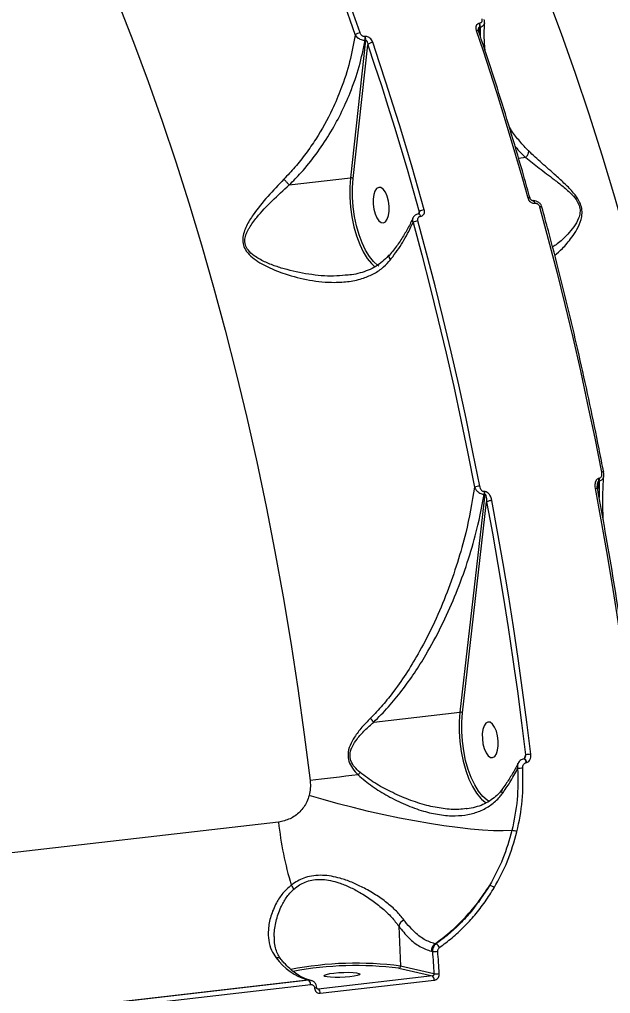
# Model space of a CAD drawing. Header units: millimetres. Extents: x -7447 to 8662, y -5576 to 6370.
# Drawn here: x 2842.2 to 2990.3, y -2007.8 to -1763.7 of the extents above; entities that cross this region are included whole.
import ezdxf

# ---------------------------------------------------------------- set-up
doc = ezdxf.new("R2010")
doc.units = ezdxf.units.MM
doc.layers.add('DiKom', color=7, linetype='Continuous')
doc.layers.add('DIKOM_ОБЪЕКТ', color=7, linetype='Continuous')
doc.styles.add('style1', font='arial.ttf', dxfattribs={"width": 0.8})
doc.dimstyles.new('1-50', dxfattribs={"dimtxt": 300, "dimasz": 200, "dimexe": 100, "dimexo": 0, "dimgap": 100, "dimtad": 1, "dimdec": 0, "dimtxsty": 'style1', "dimcen": 0, "dimclrd": 7, "dimclre": 7, "dimadec": 1, "dimazin": 2, "dimtfac": 1, "dimtdec": 0, "dimtmove": 1, "dimatfit": 3, "dimfxl": 0, "dimlwd": 25, "dimlwe": 18, "dimarcsym": 0})

# ---------------------------------------------------------------- blocks, each defined once
blk = doc.blocks.new('*D10')
at = {"color": 7, "linetype": 'Continuous', "lineweight": 18, "transparency": 16777216}
for p, q in [((-5489.75, 240.8), (-5489.75, 4573.49)), ((4778.18, -2126.78), (4778.18, 4573.49))]:
    blk.add_line(p, q, dxfattribs=at)
at = {"color": 7, "linetype": 'Continuous', "lineweight": 25, "transparency": 16777216}
blk.add_line((4578.18, 4473.49), (-5289.75, 4473.49), dxfattribs=at)
at = {"color": 7, "linetype": 'Continuous', "transparency": 16777216}
for points in [[(-5289.75, 4506.82), (-5289.75, 4440.16), (-5489.75, 4473.49)], [(4578.18, 4506.82), (4578.18, 4440.16), (4778.18, 4473.49)]]:
    blk.add_solid(points, dxfattribs=at)
at = {"layer": 'Defpoints', "color": 0, "linetype": 'Continuous', "transparency": 16777216}
for p in [(-5489.75, 4473.49), (-5489.75, 240.8), (4778.18, -2126.78)]:
    blk.add_point(p, dxfattribs=at)
at = {"color": 0, "linetype": 'Continuous', "lineweight": 15, "transparency": 16777216, "insert": (-777.31, 4726.76), "char_height": 300, "attachment_point": 5, "style": 'style1'}
blk.add_mtext('10300', dxfattribs=at)
blk = doc.blocks.new('*D11')
at = {"color": 7, "linetype": 'Continuous', "lineweight": 18, "transparency": 16777216}
for p, q in [((2045.4, 3512.26), (7772.09, 3512.26)), ((-1858.48, -4091.08), (7772.09, -4091.08))]:
    blk.add_line(p, q, dxfattribs=at)
at = {"color": 7, "linetype": 'Continuous', "lineweight": 25, "transparency": 16777216}
blk.add_line((7672.09, -3891.08), (7672.09, 3312.26), dxfattribs=at)
at = {"color": 7, "linetype": 'Continuous', "transparency": 16777216}
for points in [[(7638.76, 3312.26), (7705.42, 3312.26), (7672.09, 3512.26)], [(7638.76, -3891.08), (7705.42, -3891.08), (7672.09, -4091.08)]]:
    blk.add_solid(points, dxfattribs=at)
at = {"layer": 'Defpoints', "color": 0, "linetype": 'Continuous', "transparency": 16777216}
for p in [(2045.4, 3512.26), (7672.09, 3512.26), (-1858.48, -4091.08)]:
    blk.add_point(p, dxfattribs=at)
at = {"color": 0, "linetype": 'Continuous', "lineweight": 15, "transparency": 16777216, "insert": (7418.92, 3.22), "char_height": 300, "attachment_point": 5, "rotation": 90, "style": 'style1'}
blk.add_mtext('7600', dxfattribs=at)
blk = doc.blocks.new('*D12')
at = {"layer": 'Defpoints', "color": 0, "transparency": 16777216}
for p in [(-7446.93, 5919.72), (-7446.93, 736.93), (6905.53, -2412.68)]:
    blk.add_point(p, dxfattribs=at)
at = {"layer": 'DiKom', "color": 7, "lineweight": 18, "transparency": 16777216}
for p, q in [((-7446.93, 736.93), (-7446.93, 6019.72)), ((6905.53, -2412.68), (6905.53, 6019.72))]:
    blk.add_line(p, q, dxfattribs=at)
at = {"layer": 'DiKom', "color": 7, "lineweight": 25, "transparency": 16777216}
blk.add_line((6705.53, 5919.72), (-7246.93, 5919.72), dxfattribs=at)
at = {"layer": 'DiKom', "color": 7, "transparency": 16777216}
for points in [[(-7246.93, 5953.05), (-7246.93, 5886.39), (-7446.93, 5919.72)], [(6705.53, 5953.05), (6705.53, 5886.39), (6905.53, 5919.72)]]:
    blk.add_solid(points, dxfattribs=at)
at = {"layer": 'DiKom', "color": 0, "transparency": 16777216, "insert": (-918.31, 6173), "char_height": 300, "attachment_point": 5, "style": 'style1'}
blk.add_mtext('14300', dxfattribs=at)
blk = doc.blocks.new('*D13')
at = {"layer": 'Defpoints', "color": 0, "transparency": 16777216}
for p in [(2049.72, 5594.27), (-1141.86, -5576.35), (8561.69, -5576.35)]:
    blk.add_point(p, dxfattribs=at)
at = {"layer": 'DiKom', "color": 7, "lineweight": 18, "transparency": 16777216}
for p, q in [((2049.72, 5594.27), (8661.69, 5594.27)), ((-1141.86, -5576.35), (8661.69, -5576.35))]:
    blk.add_line(p, q, dxfattribs=at)
at = {"layer": 'DiKom', "color": 7, "lineweight": 25, "transparency": 16777216}
blk.add_line((8561.69, 5394.27), (8561.69, -5376.35), dxfattribs=at)
at = {"layer": 'DiKom', "color": 7, "transparency": 16777216}
for points in [[(8528.35, 5394.27), (8595.02, 5394.27), (8561.69, 5594.27)], [(8528.35, -5376.35), (8595.02, -5376.35), (8561.69, -5576.35)]]:
    blk.add_solid(points, dxfattribs=at)
at = {"layer": 'DiKom', "color": 0, "transparency": 16777216, "insert": (8308.52, 8.96), "char_height": 300, "attachment_point": 5, "rotation": 90, "style": 'style1'}
blk.add_mtext('11200', dxfattribs=at)

msp = doc.modelspace()

# ---------------------------------------------------------------- linework, layer by layer
at = {"layer": 'DIKOM_ОБЪЕКТ', "color": 7, "linetype": 'Continuous', "lineweight": 15}
for p, q in [((2957.54, -1764.69), (2957.44, -1764.7)), ((2957.39, -1767.02), (2957.54, -1765.61)), ((2957.54, -1765.61), (2957.64, -1765.59)), ((2957.64, -1765.59), (2957.63, -1767.74)), ((2928.95, -1768.9), (2925.15, -1803.42)), ((2928.85, -1768), (2928.76, -1768.01)), ((2928.86, -1768.92), (2928.95, -1768.9)), ((2925.82, -1803.58), (2929.51, -1770.05)), ((2969.08, -1798.35), (2967.3, -1798.56)), ((2909.82, -1805.19), (2925.15, -1803.42)), ((2970.86, -1809.14), (2970.83, -1809.15)), ((2971.32, -1809.76), (2971.35, -1809.75)), ((2942.4, -1811.91), (2942.19, -1812.47)), ((2942.24, -1812.45), (2942.21, -1812.45)), ((2942.7, -1813.06), (2942.73, -1813.06)), ((2930.6, -1825.09), (2931.39, -1825.77)), ((2987.13, -1881.72), (2987.4, -1879.39)), ((2987.48, -1878.74), (2987.37, -1878.75)), ((2987.4, -1879.39), (2987.51, -1879.38)), ((2987.51, -1879.38), (2987.47, -1883.53)), ((2958.81, -1882.69), (2952.53, -1937.33)), ((2958.78, -1882.05), (2958.67, -1882.06)), ((2958.7, -1882.7), (2958.81, -1882.69)), ((2953.2, -1937.49), (2959.27, -1884.61)), ((2959.27, -1884.61), (2960.16, -1889.4)), ((2930.99, -1939.81), (2952.53, -1937.33)), ((2968.69, -1949.02), (2968.61, -1949.03)), ((2969.02, -1948.02), (2968.64, -1949.03)), ((2969.15, -1949.97), (2969.24, -1949.96)), ((2963.13, -1956.72), (2963.15, -1956.69)), ((2960.01, -1959.75), (2959.62, -1959.52)), ((2907.14, -1964.87), (2594.43, -2000.96)), ((2937.25, -1990.98), (2937.73, -2000.97)), ((2946.58, -1995.42), (2946.33, -1995.36)), ((2945.43, -1997.24), (2945.7, -1997.3)), ((2937.3, -2001.52), (2945.68, -2003.43)), ((2946.08, -2002.88), (2937.73, -2000.97)), ((2945.68, -2003.43), (2917.09, -2006.73)), ((2840.25, -2013), (2914.4, -2004.44)), ((2914.7, -2004.51), (2840.54, -2013.07)), ((2841.03, -2014.12), (2915.19, -2005.56)), ((2914.4, -2004.44), (2914.7, -2004.51)), ((2915.24, -2004.54), (2914.94, -2004.47)), ((2917.58, -2007.79), (2946.17, -2004.49)), ((2917.09, -2006.73), (2916.88, -2006.68)), ((2917.09, -2006.73), (2916.95, -2006.72))]:
    msp.add_line(p, q, dxfattribs=at)
at = {"layer": 'DIKOM_ОБЪЕКТ', "color": 7, "linetype": 'Continuous', "lineweight": 15, "flags": 128}
for points in [[(2927.55, -1767.09), (2924.23, -1757.62), (2920.81, -1748.3), (2917.3, -1739.14), (2913.7, -1730.14), (2910.01, -1721.31), (2906.24, -1712.65), (2902.38, -1704.17), (2898.44, -1695.87)], [(2897.3, -1696.58), (2901.23, -1704.86), (2905.08, -1713.32), (2908.85, -1721.97), (2912.53, -1730.78), (2916.12, -1739.76), (2919.62, -1748.9), (2923.04, -1758.2), (2926.35, -1767.64)], [(3018.6, -1942.49), (3017.14, -1930.93), (3015.52, -1919.41), (3013.76, -1907.93), (3011.85, -1896.5), (3009.78, -1885.13), (3007.58, -1873.84), (3005.23, -1862.64), (3002.73, -1851.53), (3000.1, -1840.52), (2997.33, -1829.64), (2994.43, -1818.87), (2991.4, -1808.25), (2988.24, -1797.77), (2984.95, -1787.44), (2981.54, -1777.29), (2978.01, -1767.3), (2974.36, -1757.5)], [(2867.05, -1759.85), (2870.81, -1769.45), (2874.45, -1779.25), (2877.99, -1789.24), (2881.4, -1799.4), (2884.68, -1809.72), (2887.85, -1820.2), (2890.88, -1830.82), (2893.78, -1841.59), (2896.55, -1852.48), (2899.18, -1863.48), (2901.68, -1874.59), (2904.03, -1885.79), (2906.23, -1897.08), (2908.3, -1908.45), (2910.21, -1919.88), (2911.97, -1931.36), (2913.59, -1942.89), (2915.05, -1954.44)], [(2957.26, -1766.63), (2957.24, -1766.6), (2957.19, -1766.54), (2957.09, -1766.5), (2956.97, -1766.47), (2956.82, -1766.46), (2956.65, -1766.47)], [(2956.65, -1766.47), (2958.37, -1771.59), (2960.05, -1776.74), (2961.71, -1781.94), (2963.34, -1787.17), (2964.94, -1792.43), (2966.51, -1797.73), (2968.06, -1803.07), (2969.57, -1808.43)], [(2943.66, -1811.42), (2942.15, -1806.06), (2940.6, -1800.72), (2939.03, -1795.42), (2937.43, -1790.16), (2935.8, -1784.93), (2934.14, -1779.73), (2932.46, -1774.58), (2930.74, -1769.46)], [(2929.51, -1770.05), (2931.22, -1775.15), (2932.9, -1780.3), (2934.56, -1785.48), (2936.18, -1790.7), (2937.78, -1795.95), (2939.35, -1801.24), (2940.89, -1806.56), (2942.4, -1811.91)], [(2925.15, -1803.42), (2924.99, -1805.77), (2924.99, -1808.23), (2925.17, -1810.74), (2925.52, -1813.23), (2926.02, -1815.66), (2926.68, -1817.96), (2927.47, -1820.09), (2928.37, -1821.98), (2929.37, -1823.61), (2930.43, -1824.92), (2930.6, -1825.09)], [(2932.28, -1825.54), (2932.02, -1825.36), (2930.94, -1824.42), (2929.9, -1823.15), (2928.94, -1821.58), (2928.06, -1819.74), (2927.3, -1817.68), (2926.66, -1815.45), (2926.17, -1813.09), (2925.83, -1810.67), (2925.66, -1808.24), (2925.66, -1805.86), (2925.82, -1803.58)], [(2930.98, -1807.63), (2930.82, -1808.76), (2930.83, -1810.01), (2931, -1811.28), (2931.31, -1812.47), (2931.75, -1813.47), (2932.27, -1814.22), (2932.85, -1814.65), (2933.41, -1814.72), (2933.93, -1814.43), (2934.37, -1813.8), (2934.67, -1812.88), (2934.83, -1811.75), (2934.82, -1810.5), (2934.66, -1809.24), (2934.34, -1808.05), (2933.9, -1807.04), (2933.38, -1806.29), (2932.81, -1805.87), (2932.24, -1805.8), (2931.72, -1806.09), (2931.28, -1806.72), (2930.98, -1807.63)], [(2970.16, -1808.55), (2970.15, -1808.52), (2970.09, -1808.47), (2970, -1808.44), (2969.88, -1808.42), (2969.74, -1808.42), (2969.57, -1808.43)], [(2970.83, -1809.15), (2970.84, -1809.14), (2970.95, -1809.17), (2971.06, -1809.24), (2971.16, -1809.37), (2971.25, -1809.55), (2971.32, -1809.76)], [(2970.86, -1809.14), (2970.87, -1809.14), (2970.98, -1809.16), (2971.08, -1809.24), (2971.19, -1809.37), (2971.28, -1809.55), (2971.35, -1809.75)], [(2973.14, -1810.78), (2973.11, -1810.74), (2973.05, -1810.7), (2972.96, -1810.67), (2972.85, -1810.65), (2972.7, -1810.65), (2972.54, -1810.66)], [(2972.54, -1810.66), (2974.73, -1818.77), (2976.84, -1826.94), (2978.89, -1835.18), (2980.86, -1843.47), (2982.76, -1851.81), (2984.59, -1860.21), (2986.35, -1868.66), (2988.03, -1877.15)], [(2942.21, -1812.45), (2942.22, -1812.45), (2942.33, -1812.47), (2942.44, -1812.55), (2942.54, -1812.68), (2942.63, -1812.85), (2942.7, -1813.06)], [(2942.24, -1812.45), (2942.25, -1812.44), (2942.36, -1812.47), (2942.47, -1812.54), (2942.57, -1812.67), (2942.66, -1812.85), (2942.73, -1813.06)], [(2940.83, -1814.64), (2943, -1822.72), (2945.11, -1830.88), (2947.15, -1839.09), (2949.12, -1847.37), (2951.02, -1855.7), (2952.84, -1864.08), (2954.6, -1872.5), (2956.27, -1880.97)], [(2957.54, -1880.67), (2955.86, -1872.18), (2954.11, -1863.73), (2952.28, -1855.33), (2950.38, -1846.99), (2948.4, -1838.69), (2946.36, -1830.46), (2944.24, -1822.29), (2942.06, -1814.18)], [(2986.48, -1881.3), (2987.93, -1889.16), (2989.32, -1897.05), (2990.64, -1904.97), (2991.9, -1912.92), (2993.09, -1920.88), (2994.21, -1928.86), (2995.27, -1936.86), (2996.26, -1944.86)], [(2970.35, -1947.85), (2969.36, -1939.85), (2968.3, -1931.85), (2967.18, -1923.87), (2965.99, -1915.91), (2964.73, -1907.96), (2963.41, -1900.05), (2962.02, -1892.15), (2960.57, -1884.29)], [(2960.16, -1889.4), (2960.72, -1892.45), (2962.1, -1900.32), (2963.42, -1908.22), (2964.67, -1916.14), (2965.86, -1924.09), (2966.2, -1926.5)], [(2966.2, -1926.5), (2966.98, -1932.05), (2968.03, -1940.03), (2969.02, -1948.02)], [(2952.53, -1937.33), (2952.36, -1939.69), (2952.36, -1942.15), (2952.53, -1944.67), (2952.87, -1947.18), (2953.38, -1949.62), (2954.03, -1951.94), (2954.83, -1954.08), (2955.73, -1955.98), (2956.73, -1957.61), (2957.81, -1958.93), (2957.96, -1959.09)], [(2959.62, -1959.52), (2959.4, -1959.38), (2958.31, -1958.43), (2957.27, -1957.16), (2956.3, -1955.58), (2955.42, -1953.73), (2954.65, -1951.66), (2954.02, -1949.41), (2953.53, -1947.04), (2953.2, -1944.61), (2953.03, -1942.17), (2953.03, -1939.77), (2953.2, -1937.49)], [(2958.35, -1941.64), (2958.19, -1942.77), (2958.2, -1944.02), (2958.36, -1945.29), (2958.68, -1946.47), (2959.12, -1947.48), (2959.64, -1948.23), (2960.21, -1948.65), (2960.78, -1948.72), (2961.3, -1948.43), (2961.73, -1947.8), (2962.04, -1946.89), (2962.2, -1945.76), (2962.19, -1944.51), (2962.02, -1943.24), (2961.71, -1942.05), (2961.27, -1941.05), (2960.74, -1940.3), (2960.17, -1939.87), (2959.61, -1939.8), (2959.08, -1940.1), (2958.65, -1940.72), (2958.35, -1941.64)], [(2968.61, -1949.03), (2968.67, -1949.04), (2968.8, -1949.1), (2968.92, -1949.24), (2969.02, -1949.45), (2969.1, -1949.7), (2969.15, -1949.97)], [(2968.69, -1949.02), (2968.75, -1949.03), (2968.88, -1949.09), (2969, -1949.23), (2969.11, -1949.44), (2969.19, -1949.69), (2969.24, -1949.96)], [(2927.06, -1953.04), (2925.5, -1953.22), (2923.96, -1953.4), (2922.43, -1953.58), (2920.91, -1953.76), (2919.41, -1953.94), (2917.93, -1954.11), (2916.48, -1954.28), (2915.05, -1954.44)], [(2965.61, -1967.02), (2963.45, -1967.08), (2960.98, -1967.03), (2958.23, -1966.88), (2955.22, -1966.62), (2951.98, -1966.25), (2948.55, -1965.79), (2944.95, -1965.23), (2941.23, -1964.59), (2937.42, -1963.86), (2933.56, -1963.05), (2929.68, -1962.18), (2925.83, -1961.24), (2922.04, -1960.26), (2918.35, -1959.24), (2914.8, -1958.18)], [(2957.96, -1959.09), (2958.93, -1959.9), (2959.19, -1960.08)], [(2945.7, -1997.3), (2945.75, -1998), (2945.8, -1998.7), (2945.85, -1999.39), (2945.89, -2000.09), (2945.94, -2000.79), (2945.99, -2001.49), (2946.03, -2002.18), (2946.08, -2002.88)], [(2947.42, -2002.84), (2947.37, -2002.14), (2947.33, -2001.44), (2947.28, -2000.74), (2947.23, -2000.05), (2947.18, -1999.35), (2947.14, -1998.65), (2947.09, -1997.95), (2947.04, -1997.25)], [(2921, -2002.71), (2922.21, -2002.6), (2923.49, -2002.53), (2924.73, -2002.52), (2925.83, -2002.56), (2926.7, -2002.65), (2927.28, -2002.78), (2927.5, -2002.94), (2927.36, -2003.12), (2926.87, -2003.31), (2926.07, -2003.48), (2925.02, -2003.63), (2923.81, -2003.74), (2922.53, -2003.81), (2921.29, -2003.82), (2920.19, -2003.78), (2919.32, -2003.69), (2918.74, -2003.56), (2918.52, -2003.4), (2918.65, -2003.22), (2919.14, -2003.03), (2919.95, -2002.86), (2921, -2002.71)], [(2914.94, -2004.47), (2914.75, -2004.44), (2914.4, -2004.44)]]:
    msp.add_lwpolyline(points, dxfattribs=at)
at = {"layer": 'DIKOM_ОБЪЕКТ', "color": 7, "linetype": 'Continuous', "lineweight": 15}
for centre, radius, start, end in [((2955.38, -1765.39), 2.17, 354.2629, 18.4439), ((2955.48, -1765.38), 2.17, 354.2429, 18.4364), ((2927.74, -1769.06), 1.99, 95.3631, 134.3413), ((2926.7, -1768.7), 2.17, 354.259, 18.4203), ((2926.79, -1768.69), 2.18, 354.282, 18.3972), ((2930.9, -1771.39), 1.93, 94.7717, 136.173), ((2925.29, -1804.34), 0.93, 55.2082, 98.3796), ((2943.86, -1813.83), 2.41, 94.8138, 127.3763), ((2942.3, -1816.75), 2.57, 95.3413, 124.9626), ((2988.27, -1877.96), 0.85, 67.2409, 106.7512), ((2985.26, -1879.17), 2.15, 353.9503, 11.1069), ((2985.37, -1879.15), 2.15, 353.9503, 11.1069), ((2958.03, -1885.45), 4.81, 95.7621, 111.3786), ((2986.74, -1882.11), 0.845, 67.6689, 107.3046), ((2956.56, -1882.48), 2.15, 353.9788, 11.0784), ((2956.66, -1882.47), 2.15, 353.9788, 11.0784), ((2961.03, -1889.07), 4.8, 95.4901, 111.5584), ((2952.67, -1938.23), 0.917, 54.5475, 98.3611), ((2895.52, -1971.6), 47.63, 41.869, 43.3912), ((2979.29, -2026.44), 79.09, 96.4903, 97.4587), ((2911.48, -1938.77), 21.13, 317.5129, 319.6036), ((2969.28, -1975.65), 24.28, 92.2178, 95.2902), ((2963.96, -1957.15), 0.932, 152.5955, 217.0286), ((2993.31, -1955.7), 86.66, 186.0707, 196.749), ((2965.17, -1972.48), 5.48, 71.7977, 85.431), ((2907.78, -1982.99), 3.44, 22.3134, 42.1096), ((2959.3, -1983.7), 3.04, 51.9736, 76.512), ((2939.64, -1991.6), 2.47, 115.9866, 165.4017), ((2947.6, -1997.12), 2.17, 125.8823, 183.1439), ((2945.81, -1997.08), 1.83, 25.0451, 65.2407), ((2906.8, -2000.22), 1.37, 42.2986, 99.7979), ((2918.77, -1989.98), 15.1, 216.0716, 253.1781), ((2946.07, -1989.69), 7.62, 267.2091, 277.2776), ((2926.61, -2085.33), 85.09, 82.4928, 101.1179), ((2926.52, -2083.63), 82.81, 82.5202, 100.9337), ((2937.22, -2001.02), 0.513, 279.8624, 4.5849), ((2945, -2004.39), 1.17, 355.2042, 54.6944), ((2946.55, -1996.15), 6.75, 265.9692, 277.3588), ((2914.02, -2005.46), 1.17, 355.3523, 54.7587), ((2916.17, -2005.31), 1.14, 268.6142, 297.4067), ((2916.41, -2007.69), 1.17, 355.2041, 54.6945)]:
    msp.add_arc(centre, radius, start, end, dxfattribs=at)
for points, knots in [([(2957.44, -1764.7), (2957.38, -1764.71), (2957.17, -1764.75), (2956.86, -1764.93), (2956.61, -1765.31), (2956.5, -1765.84), (2956.6, -1766.25), (2956.65, -1766.47)], [0, 0, 0, 0, 0.07965, 0.275735, 0.470751, 0.71054, 1, 1, 1, 1]), ([(2958.04, -1763.57), (2958.08, -1763.72), (2958.14, -1763.98), (2958.06, -1764.32), (2957.9, -1764.55), (2957.71, -1764.66), (2957.58, -1764.68), (2957.54, -1764.69)], [0, 0, 0, 0, 0.30253, 0.53465, 0.725452, 0.917071, 1, 1, 1, 1]), ([(2957.64, -1765.59), (2957.72, -1765.58), (2957.99, -1765.53), (2958.36, -1765.34), (2958.69, -1765), (2958.74, -1764.7), (2958.77, -1764.55)], [0, 0, 0, 0, 0.125016, 0.411537, 0.686068, 1, 1, 1, 1]), ([(2958.76, -1764.56), (2958.77, -1764.35), (2958.77, -1764.07), (2958.66, -1763.81), (2958.63, -1763.74)], [0, 0, 0, 0, 0.720432, 1, 1, 1, 1]), ([(2958.92, -1771.59), (2958.88, -1771.16), (2958.69, -1769.48), (2958.64, -1767.12), (2958.75, -1765.18), (2958.79, -1764.55)], [0, 0, 0, 0, 0.187748, 0.737375, 1, 1, 1, 1]), ([(2928.76, -1768.01), (2928.67, -1768.01), (2928.5, -1768.02), (2928.23, -1767.91), (2927.97, -1767.74), (2927.74, -1767.48), (2927.61, -1767.24), (2927.56, -1767.11), (2927.55, -1767.09)], [0, 0, 0, 0, 0.167373, 0.334487, 0.509074, 0.713064, 0.95766, 1, 1, 1, 1]), ([(2957.27, -1766.63), (2957.26, -1766.61), (2957.21, -1766.49), (2957.2, -1766.35), (2957.21, -1766.29), (2957.21, -1766.28)], [0, 0, 0, 0, 0.141848, 0.850553, 1, 1, 1, 1]), ([(2957.21, -1766.28), (2957.23, -1766.18), (2957.25, -1766), (2957.32, -1765.8), (2957.41, -1765.68), (2957.47, -1765.62), (2957.52, -1765.61), (2957.54, -1765.61)], [0, 0, 0, 0, 0.348412, 0.663517, 0.793843, 0.913209, 1, 1, 1, 1]), ([(2970.16, -1808.55), (2969.64, -1806.7), (2968.14, -1801.33), (2965.56, -1792.54), (2962.39, -1782.24), (2959.61, -1773.61), (2957.87, -1768.45), (2957.26, -1766.63)], [0, 0, 0, 0, 0.129323, 0.375056, 0.620794, 0.866545, 1, 1, 1, 1]), ([(2926.35, -1767.64), (2925.94, -1769.88), (2925.1, -1774.39), (2923.06, -1780.64), (2920.3, -1787.14), (2917.3, -1792.58), (2914.03, -1797.33), (2911.37, -1800.72), (2909.41, -1802.78), (2908.46, -1803.77)], [0, 0, 0, 0, 0.17387, 0.350138, 0.488059, 0.692272, 0.797115, 0.901939, 1, 1, 1, 1]), ([(2909.82, -1805.19), (2910.82, -1804.18), (2913.23, -1801.74), (2916.62, -1797.51), (2919.94, -1792.56), (2922.79, -1787.4), (2925.32, -1781.72), (2927.48, -1775.53), (2928.4, -1771.12), (2928.86, -1768.92)], [0, 0, 0, 0, 0.099975, 0.239901, 0.380319, 0.520384, 0.660147, 0.830069, 1, 1, 1, 1]), ([(2926.35, -1767.64), (2926.37, -1767.67), (2926.48, -1767.86), (2926.77, -1768.19), (2927.27, -1768.54), (2927.8, -1768.78), (2928.34, -1768.92), (2928.69, -1768.92), (2928.86, -1768.92)], [0, 0, 0, 0, 0.039104, 0.268308, 0.466409, 0.643649, 0.81992, 1, 1, 1, 1]), ([(2930.74, -1769.46), (2930.73, -1769.43), (2930.65, -1769.21), (2930.45, -1768.84), (2930.08, -1768.43), (2929.67, -1768.16), (2929.26, -1768), (2928.99, -1768), (2928.85, -1768)], [0, 0, 0, 0, 0.039238, 0.287285, 0.495188, 0.671006, 0.835334, 1, 1, 1, 1]), ([(2928.95, -1768.9), (2928.98, -1768.9), (2929.02, -1768.91), (2929.12, -1768.95), (2929.23, -1769.07), (2929.34, -1769.29), (2929.44, -1769.6), (2929.49, -1769.87), (2929.51, -1770.03), (2929.51, -1770.05)], [0, 0, 0, 0, 0.055245, 0.109724, 0.243544, 0.417535, 0.65178, 0.95183, 1, 1, 1, 1]), ([(2969.83, -1796.69), (2969.63, -1796.5), (2968.64, -1795.53), (2967.04, -1793.62), (2965.54, -1791.74), (2964.96, -1790.58), (2964.89, -1790.44)], [0, 0, 0, 0, 0.103737, 0.521962, 0.940254, 1, 1, 1, 1]), ([(2966.39, -1795.45), (2966.44, -1795.52), (2967.22, -1796.59), (2968.18, -1797.5), (2969.08, -1798.35)], [0, 0, 0, 0, 0.062476, 1, 1, 1, 1]), ([(2969.08, -1798.35), (2969.22, -1798.18), (2969.51, -1797.83), (2969.75, -1797.3), (2969.83, -1796.92), (2969.83, -1796.74), (2969.83, -1796.69)], [0, 0, 0, 0, 0.325251, 0.650514, 0.892591, 1, 1, 1, 1]), ([(2969.08, -1798.35), (2969.08, -1798.35), (2969.08, -1798.35), (2969.08, -1798.35), (2969.08, -1798.35), (2969.08, -1798.35)], [0, 0, 0, 0, 0.268441, 0.694837, 1, 1, 1, 1]), ([(2969.08, -1798.35), (2970.18, -1799.23), (2972.41, -1800.99), (2975.65, -1803.4), (2978.45, -1805.58), (2980.48, -1807.35), (2981.95, -1809.11), (2982.66, -1810.73), (2982.73, -1812.23), (2982.23, -1813.98), (2981.1, -1815.79), (2979.23, -1817.98), (2977.36, -1819.76), (2976.18, -1820.51), (2975.79, -1820.75)], [0, 0, 0, 0, 0.129741, 0.261581, 0.337788, 0.415258, 0.469428, 0.508626, 0.547799, 0.595342, 0.682193, 0.77151, 0.926332, 1, 1, 1, 1]), ([(2976.33, -1822.81), (2976.97, -1822.3), (2978.3, -1821.23), (2980.29, -1818.86), (2981.93, -1816.38), (2982.89, -1814.35), (2983.26, -1812.39), (2983.1, -1810.72), (2982.37, -1808.94), (2980.93, -1806.97), (2978.92, -1804.93), (2976.21, -1802.46), (2973.04, -1799.7), (2970.91, -1797.7), (2969.83, -1796.69)], [0, 0, 0, 0, 0.132613, 0.27715, 0.358213, 0.440824, 0.486974, 0.526252, 0.565758, 0.61863, 0.689305, 0.761849, 0.879824, 1, 1, 1, 1]), ([(2908.46, -1803.77), (2907.1, -1805.19), (2904.34, -1808.06), (2901.19, -1811.97), (2899.29, -1815), (2898.43, -1817.04), (2898.09, -1818.65), (2898.25, -1820.3), (2899.09, -1821.97), (2900.56, -1823.44), (2902.43, -1824.73), (2905.16, -1826.16), (2909.29, -1827.79), (2913.89, -1828.94), (2918.03, -1829.51), (2921.38, -1829.67), (2924.92, -1829.45), (2928.26, -1828.7), (2931.15, -1827.45), (2933.42, -1825.92), (2934.62, -1824.58), (2935.16, -1823.97)], [0, 0, 0, 0, 0.091327, 0.184875, 0.239018, 0.266436, 0.294652, 0.321054, 0.347516, 0.383036, 0.418293, 0.45363, 0.526835, 0.62593, 0.677093, 0.72824, 0.790388, 0.854061, 0.904638, 0.956679, 1, 1, 1, 1]), ([(2908.46, -1803.77), (2908.51, -1803.82), (2908.67, -1803.98), (2908.99, -1804.31), (2909.43, -1804.77), (2909.69, -1805.05), (2909.82, -1805.19)], [0, 0, 0, 0, 0.107491, 0.349476, 0.674778, 1, 1, 1, 1]), ([(2924.58, -1827.77), (2923.63, -1827.87), (2920.67, -1828.19), (2915.49, -1827.81), (2910.35, -1826.77), (2906.39, -1825.6), (2903.59, -1824.5), (2901.24, -1823.17), (2899.56, -1821.72), (2898.74, -1820.22), (2898.65, -1818.76), (2899.04, -1817.39), (2899.51, -1816.47), (2900.32, -1815.08), (2902.13, -1812.69), (2905.47, -1809.11), (2908.37, -1806.5), (2909.82, -1805.19)], [0, 0, 0, 0, 0.062543, 0.194737, 0.32712, 0.389167, 0.45125, 0.512803, 0.556402, 0.587833, 0.619185, 0.650955, 0.682929, 0.68816, 0.757692, 0.878819, 1, 1, 1, 1]), ([(2909.82, -1805.19), (2909.82, -1805.19), (2909.82, -1805.19), (2909.82, -1805.19), (2909.82, -1805.19), (2909.82, -1805.19)], [0, 0, 0, 0, 0.42319, 0.758529, 1, 1, 1, 1]), ([(2969.57, -1808.43), (2969.62, -1808.57), (2969.72, -1808.87), (2970.03, -1809.27), (2970.43, -1809.58), (2970.88, -1809.76), (2971.17, -1809.76), (2971.32, -1809.76)], [0, 0, 0, 0, 0.189017, 0.404571, 0.606869, 0.803365, 1, 1, 1, 1]), ([(2970.83, -1809.15), (2970.83, -1809.15), (2970.82, -1809.15), (2970.75, -1809.15), (2970.65, -1809.12), (2970.52, -1809.05), (2970.38, -1808.94), (2970.26, -1808.78), (2970.18, -1808.64), (2970.17, -1808.57), (2970.17, -1808.55)], [0, 0, 0, 0, 0.014322, 0.161861, 0.282456, 0.408757, 0.560717, 0.735932, 0.938744, 1, 1, 1, 1]), ([(2973.12, -1810.78), (2973.06, -1810.59), (2972.91, -1810.14), (2972.41, -1809.58), (2971.75, -1809.22), (2971.2, -1809.09), (2970.92, -1809.15), (2970.87, -1809.16)], [0, 0, 0, 0, 0.199374, 0.46635, 0.711871, 0.941601, 1, 1, 1, 1]), ([(2971.35, -1809.75), (2971.45, -1809.75), (2971.65, -1809.75), (2971.95, -1809.88), (2972.23, -1810.09), (2972.44, -1810.36), (2972.51, -1810.57), (2972.54, -1810.66)], [0, 0, 0, 0, 0.195156, 0.390017, 0.593208, 0.811085, 1, 1, 1, 1]), ([(2988.6, -1877.18), (2988.22, -1875.22), (2987.11, -1869.54), (2985.18, -1860.2), (2982.76, -1849.19), (2980.22, -1838.26), (2977.55, -1827.44), (2975.18, -1818.28), (2973.68, -1812.76), (2973.14, -1810.78)], [0, 0, 0, 0, 0.086465, 0.250752, 0.415043, 0.579337, 0.743631, 0.907928, 1, 1, 1, 1]), ([(2940.8, -1813.48), (2940.76, -1813.57), (2940.38, -1814.52), (2939.4, -1816.35), (2937.84, -1818.95), (2936.35, -1821.11), (2935.3, -1822.37), (2934.96, -1822.79)], [0, 0, 0, 0, 0.030476, 0.308622, 0.586885, 0.864975, 1, 1, 1, 1]), ([(2940.82, -1813.49), (2940.76, -1813.66), (2940.64, -1814.02), (2940.76, -1814.43), (2940.83, -1814.64)], [0, 0, 0, 0, 0.486041, 1, 1, 1, 1]), ([(2942.22, -1812.46), (2942.03, -1812.5), (2941.63, -1812.57), (2941.12, -1812.94), (2940.91, -1813.31), (2940.82, -1813.49)], [0, 0, 0, 0, 0.301872, 0.671675, 1, 1, 1, 1]), ([(2942.06, -1814.18), (2942.04, -1814.06), (2942, -1813.82), (2942.09, -1813.48), (2942.28, -1813.22), (2942.51, -1813.09), (2942.65, -1813.07), (2942.7, -1813.06)], [0, 0, 0, 0, 0.233623, 0.467317, 0.695541, 0.908788, 1, 1, 1, 1]), ([(2942.33, -1812.37), (2942.33, -1812.37), (2942.32, -1812.42), (2942.28, -1812.42), (2942.3, -1812.45), (2942.24, -1812.44), (2942.24, -1812.44)], [0, 0, 0, 0, 0.037627, 0.487612, 0.979482, 1, 1, 1, 1]), ([(2942.4, -1811.91), (2942.4, -1812), (2942.4, -1812.16), (2942.35, -1812.31), (2942.33, -1812.37)], [0, 0, 0, 0, 0.575187, 1, 1, 1, 1]), ([(2942.73, -1813.06), (2942.79, -1813.05), (2943.01, -1813.01), (2943.34, -1812.83), (2943.63, -1812.45), (2943.75, -1811.96), (2943.69, -1811.6), (2943.66, -1811.42)], [0, 0, 0, 0, 0.093218, 0.303905, 0.530278, 0.765201, 1, 1, 1, 1]), ([(2935.16, -1823.97), (2935.36, -1823.71), (2936.62, -1822.08), (2938.74, -1818.96), (2940.12, -1816.1), (2940.83, -1814.64)], [0, 0, 0, 0, 0.084993, 0.533483, 1, 1, 1, 1]), ([(2934.84, -1822.68), (2934.76, -1822.79), (2934.26, -1823.44), (2933.16, -1824.44), (2931.51, -1825.65), (2929.63, -1826.61), (2927.6, -1827.29), (2925.89, -1827.67), (2924.86, -1827.78), (2924.58, -1827.81)], [0, 0, 0, 0, 0.034985, 0.209047, 0.389272, 0.572477, 0.753715, 0.933939, 1, 1, 1, 1]), ([(2935.16, -1823.97), (2935.15, -1823.95), (2935.04, -1823.78), (2934.89, -1823.44), (2934.84, -1823.04), (2934.95, -1822.87), (2935.01, -1822.79)], [0, 0, 0, 0, 0.045081, 0.363546, 0.706244, 1, 1, 1, 1]), ([(2988.03, -1877.15), (2988.06, -1877.43), (2988.11, -1877.84), (2987.98, -1878.31), (2987.83, -1878.56), (2987.65, -1878.7), (2987.53, -1878.73), (2987.48, -1878.74)], [0, 0, 0, 0, 0.429934, 0.625823, 0.788147, 0.905201, 1, 1, 1, 1]), ([(2987.37, -1878.75), (2987.28, -1878.77), (2987.09, -1878.82), (2986.81, -1879.04), (2986.57, -1879.45), (2986.38, -1880.17), (2986.4, -1880.83), (2986.48, -1881.25), (2986.48, -1881.3)], [0, 0, 0, 0, 0.093347, 0.208715, 0.372104, 0.579285, 0.953633, 1, 1, 1, 1]), ([(2987.02, -1880.46), (2987.02, -1880.43), (2987.03, -1880.24), (2987.09, -1879.94), (2987.19, -1879.63), (2987.28, -1879.46), (2987.35, -1879.4), (2987.38, -1879.4), (2987.4, -1879.39)], [0, 0, 0, 0, 0.083436, 0.490584, 0.764128, 0.911065, 0.956169, 1, 1, 1, 1]), ([(2987.51, -1879.38), (2987.61, -1879.36), (2987.85, -1879.31), (2988.19, -1879.11), (2988.48, -1878.78), (2988.65, -1878.41), (2988.64, -1878.16), (2988.63, -1878.09)], [0, 0, 0, 0, 0.163697, 0.358938, 0.608363, 0.882956, 1, 1, 1, 1]), ([(2988.55, -1889.53), (2988.55, -1889.48), (2988.4, -1887.71), (2988.4, -1884.16), (2988.43, -1880.39), (2988.61, -1878.36), (2988.63, -1878.09)], [0, 0, 0, 0, 0.013908, 0.475277, 0.930194, 1, 1, 1, 1]), ([(2988.65, -1878.08), (2988.66, -1878.03), (2988.7, -1877.73), (2988.63, -1877.43), (2988.57, -1877.18)], [0, 0, 0, 0, 0.17855, 1, 1, 1, 1]), ([(2956.27, -1880.97), (2955.61, -1884.77), (2954.52, -1891.07), (2952.02, -1899.84), (2949.42, -1907.33), (2946.29, -1914.77), (2942.92, -1921.4), (2939.49, -1927.18), (2936.38, -1931.68), (2933.27, -1935.62), (2931.18, -1937.79), (2930.13, -1938.88)], [0, 0, 0, 0, 0.186753, 0.309731, 0.432702, 0.558511, 0.684284, 0.774009, 0.864308, 0.931893, 1, 1, 1, 1]), ([(2956.27, -1880.97), (2956.4, -1881.22), (2956.64, -1881.7), (2957.22, -1882.25), (2957.79, -1882.56), (2958.27, -1882.71), (2958.55, -1882.71), (2958.7, -1882.7)], [0, 0, 0, 0, 0.270476, 0.533558, 0.718185, 0.855278, 1, 1, 1, 1]), ([(2958.67, -1882.06), (2958.6, -1882.06), (2958.45, -1882.06), (2958.21, -1881.94), (2957.94, -1881.67), (2957.69, -1881.23), (2957.59, -1880.86), (2957.54, -1880.67)], [0, 0, 0, 0, 0.120575, 0.240631, 0.416779, 0.694938, 1, 1, 1, 1]), ([(2987.06, -1881.33), (2987.05, -1881.27), (2986.99, -1880.97), (2987, -1880.69), (2987.02, -1880.45)], [0, 0, 0, 0, 0.200189, 1, 1, 1, 1]), ([(2996.82, -1944.8), (2996.57, -1942.8), (2995.87, -1936.98), (2994.6, -1927.37), (2992.96, -1915.99), (2991.18, -1904.66), (2989.3, -1893.56), (2987.9, -1885.8), (2987.14, -1881.8), (2987.06, -1881.33)], [0, 0, 0, 0, 0.093998, 0.272591, 0.451187, 0.629786, 0.808381, 0.97758, 1, 1, 1, 1]), ([(2930.99, -1939.81), (2932.24, -1938.57), (2934.74, -1936.08), (2938.1, -1931.92), (2941.23, -1927.54), (2944.59, -1922.17), (2948.02, -1915.81), (2951.36, -1908.41), (2954.19, -1900.82), (2956.83, -1892.22), (2958.02, -1886.17), (2958.7, -1882.7)], [0, 0, 0, 0, 0.079268, 0.158593, 0.240589, 0.322609, 0.447232, 0.571894, 0.699864, 0.82784, 1, 1, 1, 1]), ([(2960.57, -1884.29), (2960.5, -1883.98), (2960.35, -1883.39), (2959.93, -1882.68), (2959.49, -1882.26), (2959.12, -1882.06), (2958.89, -1882.05), (2958.78, -1882.05)], [0, 0, 0, 0, 0.304763, 0.587629, 0.766448, 0.882827, 1, 1, 1, 1]), ([(2958.81, -1882.69), (2958.82, -1882.69), (2958.86, -1882.69), (2958.91, -1882.73), (2959.02, -1882.86), (2959.23, -1883.47), (2959.25, -1884.1), (2959.27, -1884.61)], [0, 0, 0, 0, 0.024014, 0.053536, 0.107161, 0.279523, 1, 1, 1, 1]), ([(2930.13, -1938.88), (2929.42, -1939.62), (2927.99, -1941.09), (2926.25, -1943.34), (2924.97, -1945.61), (2924.42, -1947.71), (2924.7, -1949.75), (2925.61, -1951.5), (2926.56, -1952.51), (2927.06, -1953.04)], [0, 0, 0, 0, 0.183641, 0.369221, 0.509059, 0.652192, 0.750846, 0.870208, 1, 1, 1, 1]), ([(2927.57, -1952.46), (2927.07, -1952), (2926.12, -1951.14), (2925.19, -1949.59), (2924.95, -1947.86), (2925.29, -1946.66), (2925.9, -1945.35), (2926.92, -1943.82), (2928.75, -1941.81), (2930.24, -1940.48), (2930.99, -1939.81)], [0, 0, 0, 0, 0.129801, 0.245139, 0.338471, 0.455806, 0.477248, 0.617745, 0.80763, 1, 1, 1, 1]), ([(2969.24, -1949.96), (2969.34, -1949.94), (2969.56, -1949.89), (2969.88, -1949.65), (2970.18, -1949.22), (2970.38, -1948.59), (2970.36, -1948.11), (2970.35, -1947.85)], [0, 0, 0, 0, 0.120589, 0.278328, 0.470543, 0.720873, 1, 1, 1, 1]), ([(2967.12, -1950.15), (2967.09, -1950.2), (2966.69, -1951.09), (2965.71, -1952.84), (2964.37, -1954.98), (2963.42, -1956.26), (2963.1, -1956.69)], [0, 0, 0, 0, 0.023389, 0.411481, 0.800836, 1, 1, 1, 1]), ([(2967.18, -1950.15), (2967.16, -1950.19), (2967.02, -1950.41), (2966.96, -1950.87), (2967.02, -1951.29), (2967.04, -1951.47)], [0, 0, 0, 0, 0.120076, 0.601413, 1, 1, 1, 1]), ([(2968.61, -1949.05), (2968.45, -1949.08), (2968.1, -1949.13), (2967.64, -1949.46), (2967.32, -1949.81), (2967.22, -1950.07), (2967.19, -1950.15)], [0, 0, 0, 0, 0.252853, 0.556899, 0.871955, 1, 1, 1, 1]), ([(2968.34, -1951.39), (2968.35, -1951.22), (2968.35, -1950.88), (2968.51, -1950.45), (2968.73, -1950.16), (2968.96, -1950.01), (2969.1, -1949.98), (2969.15, -1949.97)], [0, 0, 0, 0, 0.273401, 0.539259, 0.738651, 0.898846, 1, 1, 1, 1]), ([(2968.84, -1948.75), (2968.83, -1948.79), (2968.81, -1948.87), (2968.75, -1948.96), (2968.69, -1949.02), (2968.67, -1949.03), (2968.68, -1949.02), (2968.69, -1949.02), (2968.69, -1949.02)], [0, 0, 0, 0, 0.164614, 0.406663, 0.588223, 0.74322, 0.918338, 1, 1, 1, 1]), ([(2969.02, -1948.02), (2969, -1948.17), (2968.97, -1948.42), (2968.88, -1948.66), (2968.84, -1948.75)], [0, 0, 0, 0, 0.639946, 1, 1, 1, 1]), ([(2954.17, -1961.5), (2953.56, -1961.58), (2951.7, -1961.82), (2948.37, -1961.55), (2944.14, -1960.74), (2939.68, -1959.29), (2935.32, -1957.36), (2931.18, -1955.15), (2928.78, -1953.36), (2927.57, -1952.46)], [0, 0, 0, 0, 0.070119, 0.214859, 0.363445, 0.528296, 0.69697, 0.847086, 1, 1, 1, 1]), ([(2963.22, -1957.71), (2963.87, -1956.79), (2965.34, -1954.72), (2966.44, -1952.63), (2967.04, -1951.47)], [0, 0, 0, 0, 0.445125, 1, 1, 1, 1]), ([(2967.04, -1951.47), (2967.09, -1954.07), (2967.2, -1959.32), (2966.14, -1964.43), (2965.61, -1967.02)], [0, 0, 0, 0, 0.493846, 1, 1, 1, 1]), ([(2966.88, -1967.28), (2967.42, -1964.7), (2968.5, -1959.47), (2968.39, -1954.1), (2968.34, -1951.39)], [0, 0, 0, 0, 0.493834, 1, 1, 1, 1]), ([(2915.05, -1954.44), (2915.05, -1954.5), (2915.13, -1955.15), (2915.16, -1956.42), (2914.92, -1957.59), (2914.8, -1958.18)], [0, 0, 0, 0, 0.046817, 0.514307, 1, 1, 1, 1]), ([(2927.06, -1953.04), (2928.22, -1954.03), (2930.54, -1956.01), (2934.61, -1958.43), (2938.91, -1960.58), (2943.29, -1962.16), (2947.49, -1963.11), (2951.24, -1963.4), (2954.63, -1963.07), (2957.64, -1962.2), (2960.34, -1960.7), (2962.15, -1959.09), (2963.01, -1957.98), (2963.22, -1957.71)], [0, 0, 0, 0, 0.103676, 0.207539, 0.320574, 0.43354, 0.533814, 0.634003, 0.718488, 0.802913, 0.88796, 0.972928, 1, 1, 1, 1]), ([(2963.13, -1956.67), (2963.01, -1956.85), (2962.53, -1957.54), (2961.5, -1958.53), (2960.03, -1959.65), (2958.34, -1960.55), (2956.44, -1961.17), (2955.04, -1961.5), (2954.25, -1961.55), (2954.18, -1961.55)], [0, 0, 0, 0, 0.060378, 0.231216, 0.409919, 0.596295, 0.787884, 0.982116, 1, 1, 1, 1]), ([(2914.8, -1958.18), (2914.62, -1958.73), (2914.12, -1960.27), (2912.54, -1962.41), (2910.07, -1964.24), (2908.13, -1964.66), (2907.14, -1964.87)], [0, 0, 0, 0, 0.152968, 0.428372, 0.711441, 1, 1, 1, 1]), ([(2965.61, -1967.02), (2964.93, -1969.4), (2963.56, -1974.21), (2961.2, -1978.55), (2960.01, -1980.75)], [0, 0, 0, 0, 0.49416, 1, 1, 1, 1]), ([(2961.17, -1981.31), (2962.36, -1979.12), (2964.77, -1974.68), (2966.17, -1969.77), (2966.88, -1967.28)], [0, 0, 0, 0, 0.494173, 1, 1, 1, 1]), ([(2938.56, -1989.38), (2937.96, -1988.65), (2936.77, -1987.2), (2934.32, -1985.07), (2931.48, -1983.04), (2928.49, -1981.31), (2925.49, -1979.92), (2922.84, -1978.99), (2920.37, -1978.41), (2918.14, -1978.16), (2915.94, -1978.26), (2913.37, -1978.83), (2911.53, -1979.78), (2910.49, -1980.56), (2910.33, -1980.68)], [0, 0, 0, 0, 0.110102, 0.220217, 0.329285, 0.438311, 0.524962, 0.611517, 0.675341, 0.739096, 0.803994, 0.86889, 0.979731, 1, 1, 1, 1]), ([(2910.96, -1981.68), (2911.11, -1981.56), (2912.05, -1980.77), (2913.67, -1979.85), (2915.92, -1979.28), (2917.28, -1979.21), (2918.71, -1979.27), (2920.21, -1979.48), (2922.49, -1980.12), (2924.97, -1981.13), (2927.76, -1982.59), (2930.57, -1984.41), (2933.22, -1986.51), (2935.55, -1988.72), (2936.68, -1990.22), (2937.25, -1990.98)], [0, 0, 0, 0, 0.020101, 0.128728, 0.185271, 0.244007, 0.254865, 0.316794, 0.380591, 0.466422, 0.554635, 0.663827, 0.77617, 0.886557, 1, 1, 1, 1]), ([(2910.33, -1980.68), (2909.59, -1981.33), (2908.1, -1982.65), (2906.4, -1985.36), (2905.1, -1988.45), (2904.49, -1991.66), (2904.59, -1994.53), (2905.21, -1996.93), (2906.14, -1998.26), (2906.56, -1998.87)], [0, 0, 0, 0, 0.128152, 0.256741, 0.426815, 0.596878, 0.737308, 0.877573, 1, 1, 1, 1]), ([(2906.14, -1994.38), (2906.11, -1993.96), (2905.98, -1992.46), (2906.46, -1989.68), (2907.51, -1986.53), (2908.98, -1983.74), (2910.29, -1982.37), (2910.96, -1981.68)], [0, 0, 0, 0, 0.098758, 0.355036, 0.618038, 0.806348, 1, 1, 1, 1]), ([(2946.33, -1995.36), (2947.58, -1994.43), (2950.11, -1992.55), (2953.66, -1989.12), (2957.05, -1985.23), (2959.02, -1982.25), (2960.01, -1980.75)], [0, 0, 0, 0, 0.237387, 0.477161, 0.737012, 1, 1, 1, 1]), ([(2960.01, -1980.75), (2958.54, -1982.99), (2956.31, -1986.4), (2952.66, -1990.33), (2949.73, -1993.07), (2947.62, -1994.64), (2946.58, -1995.42)], [0, 0, 0, 0, 0.395165, 0.598672, 0.802184, 1, 1, 1, 1]), ([(2947.47, -1996.3), (2948.53, -1995.51), (2950.65, -1993.92), (2953.6, -1991.18), (2956.36, -1988.18), (2958.93, -1984.9), (2960.43, -1982.5), (2961.17, -1981.31)], [0, 0, 0, 0, 0.197687, 0.395385, 0.593089, 0.796545, 1, 1, 1, 1]), ([(2946.33, -1995.36), (2945.44, -1995.06), (2943.63, -1994.46), (2941.25, -1992.54), (2939.56, -1990.7), (2938.79, -1989.67), (2938.56, -1989.38)], [0, 0, 0, 0, 0.336238, 0.682234, 0.908789, 1, 1, 1, 1]), ([(2937.25, -1990.98), (2938.09, -1992), (2939.8, -1994.09), (2942.57, -1996.27), (2944.47, -1996.91), (2945.43, -1997.24)], [0, 0, 0, 0, 0.317526, 0.653917, 1, 1, 1, 1]), ([(2907.81, -1999.3), (2907.81, -1999.3), (2907.46, -1998.94), (2906.99, -1998.11), (2906.42, -1996.75), (2906.13, -1995.49), (2906.11, -1994.66), (2906.11, -1994.41)], [0, 0, 0, 0, 0.007024, 0.27771, 0.566581, 0.868443, 1, 1, 1, 1]), ([(2946.58, -1995.42), (2946.53, -1995.45), (2946.32, -1995.61), (2946, -1996), (2945.72, -1996.62), (2945.71, -1997.08), (2945.7, -1997.3)], [0, 0, 0, 0, 0.080665, 0.387067, 0.693507, 1, 1, 1, 1]), ([(2947.04, -1997.25), (2947.04, -1997.14), (2947.04, -1996.91), (2947.18, -1996.59), (2947.34, -1996.4), (2947.44, -1996.32), (2947.47, -1996.3)], [0, 0, 0, 0, 0.306811, 0.613399, 0.919478, 1, 1, 1, 1]), ([(2914.94, -2004.47), (2914.72, -2004.41), (2914.03, -2004.23), (2912.85, -2003.72), (2911.4, -2002.82), (2909.95, -2001.63), (2908.75, -2000.42), (2908.04, -1999.58), (2907.81, -1999.31)], [0, 0, 0, 0, 0.102488, 0.31068, 0.512472, 0.709931, 0.90571, 1, 1, 1, 1]), ([(2946.08, -2002.88), (2946.08, -2002.94), (2946.08, -2003.05), (2946.02, -2003.21), (2945.91, -2003.34), (2945.79, -2003.41), (2945.71, -2003.43), (2945.68, -2003.43)], [0, 0, 0, 0, 0.215569, 0.430651, 0.645343, 0.859677, 1, 1, 1, 1]), ([(2946.17, -2004.49), (2946.27, -2004.47), (2946.52, -2004.42), (2946.88, -2004.2), (2947.2, -2003.82), (2947.4, -2003.35), (2947.41, -2003.01), (2947.42, -2002.84)], [0, 0, 0, 0, 0.140645, 0.355112, 0.569916, 0.784915, 1, 1, 1, 1]), ([(2915.32, -2004.56), (2915.31, -2004.56), (2915.12, -2004.46), (2914.9, -2004.49), (2914.7, -2004.51)], [0, 0, 0, 0, 0.043814, 1, 1, 1, 1]), ([(2915.19, -2005.56), (2915.29, -2005.56), (2915.49, -2005.56), (2915.77, -2005.7), (2915.99, -2005.93), (2916.11, -2006.19), (2916.14, -2006.38), (2916.15, -2006.45)], [0, 0, 0, 0, 0.214234, 0.42856, 0.643162, 0.858124, 1, 1, 1, 1]), ([(2916.68, -2006.32), (2916.65, -2006.1), (2916.59, -2005.62), (2916.17, -2005.03), (2915.71, -2004.66), (2915.4, -2004.61), (2915.32, -2004.59)], [0, 0, 0, 0, 0.276571, 0.602092, 0.888755, 1, 1, 1, 1]), ([(2916.15, -2006.45), (2916.16, -2006.56), (2916.19, -2006.84), (2916.38, -2007.24), (2916.71, -2007.58), (2917.13, -2007.79), (2917.43, -2007.79), (2917.58, -2007.79)], [0, 0, 0, 0, 0.141883, 0.356715, 0.571349, 0.785716, 1, 1, 1, 1]), ([(2916.95, -2006.72), (2916.94, -2006.71), (2916.89, -2006.71), (2916.8, -2006.63), (2916.73, -2006.49), (2916.7, -2006.38), (2916.7, -2006.32), (2916.7, -2006.32)], [0, 0, 0, 0, 0.216881, 0.570564, 0.784474, 0.998306, 1, 1, 1, 1])]:
    msp.add_open_spline(points, degree=3, knots=knots, dxfattribs=at)

# ---------------------------------------------------------------- dimensions: what is measured, and where the dimension line sits
at = {"color": 7, "linetype": 'Continuous', "lineweight": 15}
for base, p1, p2, angle, text, picture, middle in [((-5489.75, 4473.49), (4778.18, -2126.78), (-5489.75, 240.8), 180, '10300', '*D10', (-777.31, 4473.49)), ((7672.09, 3512.26), (-1858.48, -4091.08), (2045.4, 3512.26), 270, '7600', '*D11', (7672.09, 3.22))]:
    dim = msp.add_linear_dim(base=base, p1=p1, p2=p2, angle=angle, text=text, dimstyle='1-50', dxfattribs=at)
    dim.commit()
    dim.dimension.update_dxf_attribs({"geometry": picture, "text_midpoint": middle, "dimtype": 160})
at = {"layer": 'DiKom'}
for base, p1, p2, angle, text, picture, middle in [((-7446.93, 5919.72), (6905.53, -2412.68), (-7446.93, 736.93), 180, '14300', '*D12', (-918.31, 5919.72)), ((8561.69, -5576.35), (2049.72, 5594.27), (-1141.86, -5576.35), 270, '11200', '*D13', (8561.69, 8.96))]:
    dim = msp.add_linear_dim(base=base, p1=p1, p2=p2, angle=angle, text=text, dimstyle='1-50', dxfattribs=at)
    dim.commit()
    dim.dimension.update_dxf_attribs({"geometry": picture, "text_midpoint": middle, "dimtype": 160})

doc.saveas('drawing.dxf')
